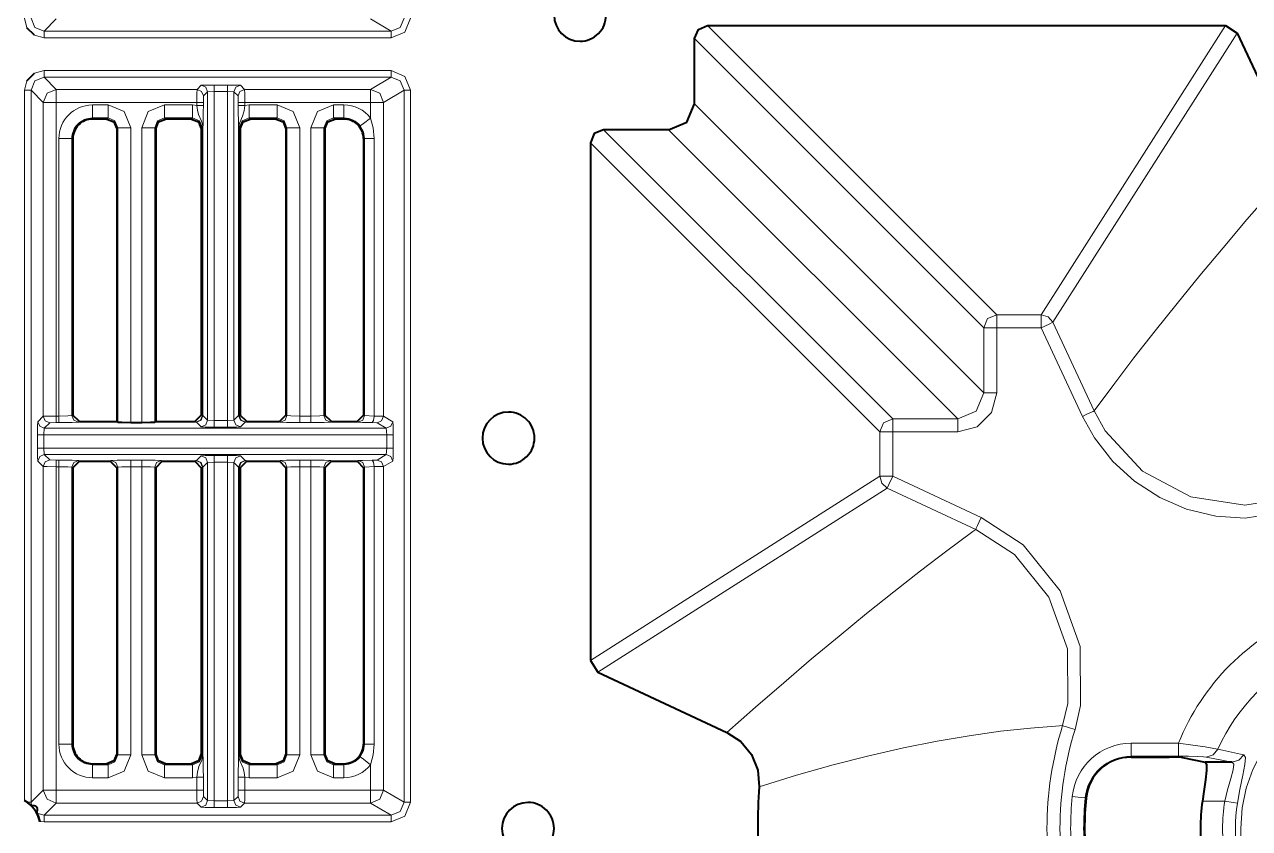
# Model space of a CAD drawing. Header units: millimetres. Extents: x 0 to 2941, y -405 to 1422.
# Drawn here: x 516.4 to 610.5, y 775.7 to 837.5 of the extents above; entities that cross this region are included whole.
import ezdxf

# ---------------------------------------------------------------- set-up
doc = ezdxf.new("R2010")
doc.units = ezdxf.units.MM
doc.layers.add('FINE', color=9, linetype='Continuous')
doc.layers.add('OUTLINE', color=7, linetype='Continuous')

msp = doc.modelspace()

# ---------------------------------------------------------------- linework, layer by layer
at = {"layer": 'FINE', "lineweight": 9}
for p, q in [((516.38, 837.953), (516.568, 837.226)), ((517.879, 836.954), (518.823, 837.897)), ((568.864, 837.391), (591.09, 815.165)), ((594.5, 815.165), (608.66, 837.391)), ((609.565, 836.815), (595.405, 814.589)), ((517.152, 836.642), (517.879, 836.454)), ((517.879, 836.454), (544.544, 836.454)), ((590.092, 814.167), (567.866, 836.393)), ((516.568, 833.155), (516.38, 832.428)), ((517.879, 833.927), (517.152, 833.739)), ((544.544, 833.927), (517.879, 833.927)), ((517.879, 833.427), (544.544, 833.427)), ((518.823, 832.484), (517.879, 833.427)), ((544.544, 833.427), (542.971, 832.484)), ((516.38, 832.428), (516.38, 777.848)), ((516.88, 832.428), (517.823, 831.484)), ((529.636, 832.484), (518.823, 832.484)), ((529.951, 832.799), (529.636, 832.484)), ((530.136, 831.984), (530.451, 832.299)), ((530.451, 832.299), (530.951, 832.325)), ((530.451, 807.058), (530.451, 832.299)), ((531.976, 832.824), (530.951, 832.824)), ((530.951, 832.325), (530.951, 807.032)), ((530.951, 832.325), (531.976, 832.325)), ((531.976, 807.032), (531.976, 832.325)), ((531.976, 832.325), (532.476, 832.299)), ((532.476, 832.299), (532.792, 831.984)), ((532.476, 832.299), (532.476, 807.058)), ((533.291, 832.484), (532.976, 832.799)), ((542.971, 832.484), (533.291, 832.484)), ((543.97, 831.484), (545.544, 832.428)), ((546.044, 777.702), (546.044, 832.428)), ((517.823, 831.484), (517.823, 807.373)), ((522.796, 831.288), (521.599, 831.288)), ((529.296, 831.288), (527.131, 831.288)), ((529.623, 831.258), (529.296, 831.288)), ((529.623, 831.484), (529.623, 831.258)), ((530.123, 831.484), (530.136, 831.984)), ((530.123, 831.258), (530.123, 831.484)), ((532.792, 831.984), (532.804, 831.484)), ((532.804, 831.484), (532.804, 831.258)), ((533.631, 831.288), (533.304, 831.258)), ((535.796, 831.288), (533.631, 831.288)), ((540.929, 831.288), (540.131, 831.288)), ((542.971, 831.484), (542.971, 830.286)), ((521.599, 830.29), (522.796, 830.29)), ((521.599, 830.208), (521.599, 830.29)), ((522.796, 830.29), (522.715, 830.208)), ((527.213, 830.208), (527.131, 830.29)), ((533.713, 830.208), (533.631, 830.29)), ((533.631, 830.29), (535.796, 830.29)), ((535.796, 830.29), (535.715, 830.208)), ((523.464, 829.459), (523.545, 829.541)), ((523.545, 829.541), (523.545, 806.924)), ((524.543, 806.899), (524.543, 829.541)), ((525.384, 829.541), (525.384, 806.899)), ((526.382, 806.924), (526.382, 829.541)), ((526.382, 829.541), (526.464, 829.459)), ((529.964, 829.459), (530.045, 829.541)), ((530.045, 829.541), (530.045, 807.423)), ((530.077, 829.541), (530.077, 807.415)), ((530.094, 807.415), (530.094, 829.541)), ((532.833, 829.541), (532.833, 807.415)), ((532.85, 807.415), (532.85, 829.541)), ((532.882, 829.541), (532.964, 829.459)), ((532.882, 807.423), (532.882, 829.541)), ((536.464, 829.459), (536.545, 829.541)), ((536.545, 829.541), (536.545, 807.423)), ((537.544, 807.386), (537.544, 829.541)), ((538.384, 829.541), (538.384, 807.386)), ((539.382, 829.541), (539.464, 829.459)), ((539.382, 807.423), (539.382, 829.541)), ((583.09, 807.165), (560.864, 829.391)), ((565.869, 829.391), (588.095, 807.165)), ((519.019, 828.708), (519.019, 807.386)), ((520.017, 828.708), (520.099, 828.708)), ((520.017, 807.423), (520.017, 828.708)), ((542.429, 828.708), (542.515, 828.708)), ((543.242, 807.385), (543.242, 828.708)), ((591.09, 815.165), (594.5, 815.165)), ((597.673, 807.363), (594.5, 814.167)), ((517.903, 806.453), (518.323, 806.873)), ((518.323, 806.873), (518.823, 806.886)), ((519.019, 807.386), (518.823, 807.386)), ((518.823, 806.886), (519.019, 806.886)), ((520.099, 807.464), (520.017, 807.423)), ((520.517, 806.923), (520.599, 806.964)), ((530.045, 807.423), (529.964, 807.464)), ((530.077, 807.415), (530.045, 807.423)), ((530.451, 807.058), (530.094, 807.415)), ((530.951, 807.032), (530.451, 807.058)), ((531.976, 807.032), (530.951, 807.032)), ((532.476, 807.058), (531.976, 807.032)), ((532.833, 807.415), (532.476, 807.058)), ((532.882, 807.423), (532.85, 807.415)), ((532.964, 807.464), (532.882, 807.423)), ((533.382, 806.923), (533.464, 806.964)), ((535.964, 806.964), (536.046, 806.923)), ((536.545, 807.423), (536.464, 807.464)), ((538.384, 807.386), (537.544, 807.386)), ((539.464, 807.464), (539.382, 807.423)), ((539.882, 806.923), (539.963, 806.964)), ((541.929, 806.964), (542.015, 806.921)), ((543.242, 807.385), (542.515, 807.421)), ((543.97, 807.373), (543.242, 807.385)), ((517.378, 805.953), (517.378, 804.927)), ((517.878, 805.953), (517.903, 806.453)), ((544.213, 805.953), (517.878, 805.953)), ((517.878, 804.927), (517.878, 805.953)), ((517.903, 806.453), (544.171, 806.453)), ((530.951, 806.533), (531.976, 806.533)), ((544.171, 806.453), (544.213, 805.953)), ((544.213, 805.953), (544.213, 804.927)), ((544.713, 804.927), (544.713, 805.953)), ((582.092, 802.757), (582.092, 806.167)), ((517.878, 804.927), (544.213, 804.927)), ((517.903, 804.428), (517.878, 804.927)), ((544.213, 804.927), (544.171, 804.428)), ((517.403, 803.928), (517.823, 803.508)), ((544.171, 804.428), (517.903, 804.428)), ((518.323, 804.008), (517.903, 804.428)), ((518.823, 803.995), (518.323, 804.008)), ((519.019, 803.995), (518.823, 803.995)), ((520.599, 803.917), (520.517, 803.958)), ((523.046, 803.958), (522.964, 803.917)), ((529.546, 803.958), (529.464, 803.917)), ((529.594, 803.966), (529.546, 803.958)), ((529.951, 804.323), (529.594, 803.966)), ((531.976, 804.348), (530.951, 804.348)), ((533.333, 803.966), (532.976, 804.323)), ((533.382, 803.958), (533.333, 803.966)), ((533.464, 803.917), (533.382, 803.958)), ((536.046, 803.958), (535.964, 803.917)), ((538.384, 803.995), (537.544, 803.995)), ((539.963, 803.917), (539.882, 803.958)), ((542.015, 803.96), (541.929, 803.917)), ((543.47, 804.007), (543.106, 803.996)), ((544.171, 804.428), (543.47, 804.007)), ((543.97, 803.508), (544.67, 803.928)), ((519.019, 803.495), (519.019, 782.172)), ((520.017, 782.172), (520.017, 803.458)), ((520.017, 803.458), (520.099, 803.417)), ((523.464, 803.417), (523.545, 803.458)), ((524.543, 781.34), (524.543, 803.495)), ((524.543, 803.495), (525.384, 803.495)), ((525.384, 803.495), (525.384, 781.34)), ((526.382, 781.34), (526.382, 803.458)), ((526.382, 803.458), (526.464, 803.417)), ((530.045, 803.458), (530.077, 803.466)), ((530.094, 803.466), (530.451, 803.823)), ((530.094, 781.34), (530.094, 803.466)), ((530.451, 803.823), (530.951, 803.849)), ((530.451, 777.831), (530.451, 803.823)), ((530.951, 803.849), (530.951, 777.806)), ((530.951, 803.849), (531.976, 803.849)), ((531.976, 777.806), (531.976, 803.849)), ((531.976, 803.849), (532.476, 803.823)), ((532.476, 803.823), (532.476, 777.831)), ((532.476, 803.823), (532.833, 803.466)), ((532.833, 803.466), (532.833, 781.34)), ((532.85, 781.34), (532.85, 803.466)), ((532.85, 803.466), (532.882, 803.458)), ((532.882, 781.34), (532.882, 803.458)), ((532.882, 803.458), (532.964, 803.417)), ((536.464, 803.417), (536.545, 803.458)), ((536.545, 803.458), (536.545, 781.34)), ((537.544, 781.34), (537.544, 803.495)), ((537.544, 803.495), (538.384, 803.495)), ((538.384, 803.495), (538.384, 781.34)), ((539.382, 781.34), (539.382, 803.458)), ((539.382, 803.458), (539.464, 803.417)), ((542.429, 803.417), (542.515, 803.46)), ((542.515, 803.46), (543.242, 803.496)), ((542.515, 803.46), (542.515, 782.172)), ((543.242, 803.496), (543.97, 803.508)), ((543.242, 782.172), (543.242, 803.496)), ((543.97, 778.647), (543.97, 803.508)), ((582.092, 802.757), (559.866, 788.597)), ((583.09, 802.757), (589.894, 799.584)), ((560.442, 787.692), (582.668, 801.852)), ((589.472, 798.679), (582.668, 801.852)), ((589.257, 798.521), (589.472, 798.679)), ((596.147, 783.594), (595.898, 783.579)), ((601.416, 782.241), (605.061, 782.241)), ((520.099, 782.172), (520.017, 782.172)), ((526.464, 781.421), (526.382, 781.34)), ((530.045, 781.34), (529.964, 781.421)), ((532.964, 781.421), (532.882, 781.34)), ((536.545, 781.34), (536.464, 781.421)), ((539.464, 781.421), (539.382, 781.34)), ((542.515, 782.172), (542.429, 782.172)), ((521.599, 780.591), (521.599, 780.672)), ((522.796, 780.591), (521.599, 780.591)), ((522.715, 780.672), (522.796, 780.591)), ((533.631, 780.591), (533.713, 780.672)), ((535.796, 780.591), (533.631, 780.591)), ((535.715, 780.672), (535.796, 780.591)), ((540.131, 780.591), (540.213, 780.672)), ((605.061, 781.242), (601.416, 781.242)), ((601.416, 781.171), (601.416, 781.242)), ((609.181, 780.791), (607.175, 781.184)), ((521.599, 779.592), (522.796, 779.592)), ((527.131, 779.592), (529.296, 779.592)), ((529.296, 779.592), (529.623, 779.623)), ((529.623, 779.623), (529.623, 778.647)), ((530.123, 778.647), (530.123, 779.623)), ((532.804, 779.623), (532.804, 778.647)), ((533.304, 778.647), (533.304, 779.623)), ((533.304, 779.623), (533.631, 779.592)), ((533.631, 779.592), (535.796, 779.592)), ((540.131, 779.592), (540.929, 779.592)), ((529.623, 778.647), (518.823, 778.647)), ((530.136, 778.147), (530.123, 778.647)), ((532.804, 778.647), (532.792, 778.147)), ((516.913, 777.448), (516.88, 777.703)), ((517.879, 776.703), (518.823, 777.647)), ((518.823, 777.647), (529.636, 777.647)), ((529.636, 777.647), (529.951, 777.332)), ((530.451, 777.831), (530.136, 778.147)), ((530.951, 777.806), (530.451, 777.831)), ((531.976, 777.806), (530.951, 777.806)), ((532.476, 777.831), (531.976, 777.806)), ((532.792, 778.147), (532.476, 777.831)), ((542.971, 777.647), (544.544, 776.703)), ((597.882, 778.041), (597.952, 778.034)), ((606.891, 777.793), (608.61, 777.793)), ((517.879, 776.703), (517.34, 776.861)), ((544.544, 776.703), (517.879, 776.703)), ((530.951, 777.306), (531.976, 777.306)), ((517.556, 776.239), (517.879, 776.203)), ((517.879, 776.203), (544.544, 776.203))]:
    msp.add_line(p, q, dxfattribs=at)
for points in [[(517.879, 836.954), (517.172, 837.246), (516.88, 837.953)], [(542.971, 837.897), (544.544, 836.954), (517.879, 836.954)], [(545.544, 837.952), (545.252, 837.246), (544.544, 836.954)], [(544.544, 836.454), (545.605, 836.892), (546.044, 837.952)], [(517.879, 836.954), (517.879, 836.802), (517.879, 836.454)], [(544.544, 836.454), (544.544, 836.802), (544.544, 836.954)], [(516.88, 832.428), (517.172, 833.135), (517.879, 833.427)], [(517.879, 833.927), (517.879, 833.578), (517.879, 833.427)], [(544.544, 833.927), (544.544, 833.578), (544.544, 833.427)], [(546.044, 832.428), (545.605, 833.488), (544.544, 833.927)], [(544.544, 833.427), (545.252, 833.135), (545.544, 832.428)], [(516.88, 832.428), (516.729, 832.428), (516.38, 832.428)], [(517.823, 778.647), (516.88, 777.703), (516.88, 832.428)], [(518.823, 832.484), (518.116, 832.191), (517.823, 831.484)], [(518.823, 832.484), (518.823, 832.182), (518.823, 831.484)], [(529.636, 832.484), (529.627, 832.182), (529.623, 831.484)], [(529.636, 832.484), (529.989, 832.337), (530.136, 831.984)], [(530.951, 832.824), (530.253, 832.817), (529.951, 832.799)], [(529.951, 832.799), (530.304, 832.653), (530.451, 832.299)], [(530.951, 832.824), (530.951, 832.674), (530.951, 832.325)], [(531.976, 832.824), (531.976, 832.674), (531.976, 832.325)], [(532.976, 832.799), (532.674, 832.817), (531.976, 832.824)], [(532.976, 832.799), (532.623, 832.653), (532.476, 832.299)], [(533.291, 832.484), (532.938, 832.337), (532.792, 831.984)], [(533.304, 831.484), (533.3, 832.182), (533.291, 832.484)], [(542.971, 832.484), (542.971, 832.182), (542.971, 831.484), (543.662, 831.484), (543.97, 831.484)], [(543.97, 831.484), (543.677, 832.19), (542.971, 832.484)], [(545.544, 832.428), (545.544, 777.702), (543.97, 778.647)], [(546.044, 832.428), (545.698, 832.428), (545.544, 832.428)], [(517.823, 831.484), (518.125, 831.484), (518.823, 831.484)], [(518.823, 807.386), (518.823, 831.484), (529.623, 831.484)], [(521.599, 830.29), (521.599, 830.6), (521.599, 831.288)], [(522.796, 830.29), (522.796, 830.6), (522.796, 831.288)], [(524.543, 829.541), (524.032, 830.777), (522.796, 831.288)], [(527.131, 831.288), (525.895, 830.777), (525.384, 829.541)], [(527.131, 830.29), (527.131, 830.6), (527.131, 831.288)], [(529.296, 830.29), (529.296, 830.6), (529.296, 831.288)], [(529.623, 831.484), (529.972, 831.484), (530.123, 831.484)], [(529.623, 831.258), (529.972, 831.258), (530.123, 831.258)], [(529.623, 831.258), (529.666, 830.894), (529.744, 830.551), (529.969, 830.033), (530.02, 829.896), (530.049, 829.789), (530.072, 829.644), (530.077, 829.573), (530.077, 829.541)], [(530.094, 829.541), (530.094, 829.553), (530.094, 829.581), (530.095, 829.64), (530.097, 829.689), (530.099, 829.763), (530.114, 830.257), (530.12, 830.728), (530.123, 831.258)], [(533.304, 831.484), (532.955, 831.484), (532.804, 831.484)], [(533.304, 831.258), (532.955, 831.258), (532.804, 831.258)], [(532.804, 831.258), (532.807, 830.666), (532.817, 830.118), (532.83, 829.71), (532.833, 829.602), (532.833, 829.568), (532.833, 829.541)], [(532.85, 829.541), (532.852, 829.611), (532.861, 829.698), (532.921, 829.937), (533.143, 830.438), (533.254, 830.851), (533.304, 831.258)], [(533.304, 831.258), (533.304, 831.484), (542.971, 831.484)], [(533.631, 831.288), (533.631, 830.6), (533.631, 830.29)], [(535.796, 831.288), (535.796, 830.6), (535.796, 830.29)], [(537.544, 829.541), (537.032, 830.777), (535.796, 831.288)], [(540.131, 831.288), (538.895, 830.777), (538.384, 829.541)], [(540.131, 831.288), (540.131, 830.6), (540.131, 830.29)], [(540.929, 831.288), (540.929, 830.6), (540.929, 830.29)], [(544.67, 806.953), (543.97, 807.373), (543.97, 831.484)], [(567.866, 831.388), (590.092, 809.162), (590.092, 814.167), (590.385, 814.872), (591.09, 815.165)], [(522.796, 830.29), (523.327, 830.072), (523.545, 829.541)], [(526.382, 829.541), (526.6, 830.072), (527.131, 830.29)], [(527.131, 830.29), (529.296, 830.29), (529.215, 830.208)], [(529.296, 830.29), (529.827, 830.072), (530.045, 829.541)], [(532.882, 829.541), (533.1, 830.072), (533.631, 830.29)], [(535.796, 830.29), (536.327, 830.072), (536.545, 829.541)], [(539.382, 829.541), (539.6, 830.072), (540.131, 830.29)], [(540.213, 830.208), (540.131, 830.29), (540.929, 830.29), (540.929, 830.208)], [(542.971, 830.286), (542.426, 829.865), (542.181, 829.675)], [(543.242, 828.708), (543.171, 829.545), (542.971, 830.286)], [(523.545, 829.541), (523.855, 829.541), (524.543, 829.541)], [(526.382, 829.541), (526.072, 829.541), (525.384, 829.541)], [(530.077, 829.541), (530.056, 829.541), (530.045, 829.541)], [(530.077, 829.541), (530.089, 829.541), (530.094, 829.541)], [(532.85, 829.541), (532.839, 829.541), (532.833, 829.541)], [(532.882, 829.541), (532.871, 829.541), (532.85, 829.541)], [(537.544, 829.541), (536.855, 829.541), (536.545, 829.541)], [(538.384, 829.541), (539.072, 829.541), (539.382, 829.541)], [(542.181, 829.675), (542.427, 829.221), (542.515, 828.708)], [(520.017, 828.708), (519.707, 828.708), (519.019, 828.708)], [(542.515, 828.708), (542.515, 807.421), (542.429, 807.464)], [(542.515, 828.708), (542.732, 828.708), (543.242, 828.708)], [(559.866, 828.393), (582.092, 806.167), (582.385, 806.872), (583.09, 807.165), (588.095, 807.165)], [(598.578, 807.785), (600.073, 809.802), (601.632, 811.85), (603.255, 813.93), (604.941, 816.041), (606.692, 818.183), (608.473, 820.317), (610.316, 822.482), (612.221, 824.676), (614.188, 826.901)], [(591.09, 814.167), (591.09, 814.853), (591.09, 815.165)], [(594.5, 814.167), (594.5, 814.853), (594.5, 815.165)], [(594.5, 815.165), (595.036, 815.008), (595.405, 814.589), (598.578, 807.785)], [(594.5, 814.167), (595.123, 814.457), (595.405, 814.589)], [(594.5, 814.167), (591.09, 814.167), (591.09, 809.162), (590.689, 807.663), (589.594, 806.567), (588.095, 806.167)], [(591.09, 814.167), (590.404, 814.167), (590.092, 814.167)], [(588.095, 807.165), (589.509, 807.748), (590.092, 809.162)], [(591.09, 809.162), (590.404, 809.162), (590.092, 809.162)], [(597.673, 807.363), (598.008, 807.519), (598.295, 807.653), (598.495, 807.746), (598.578, 807.785)], [(598.578, 807.785), (599.425, 806.256), (602.276, 803.16), (605.992, 801.182), (610.155, 800.546), (613.663, 801.11)], [(517.823, 807.373), (517.403, 806.953), (517.385, 806.651), (517.378, 805.953)], [(517.403, 806.953), (517.55, 806.6), (517.903, 806.453)], [(518.823, 807.386), (518.125, 807.382), (517.823, 807.373)], [(517.823, 807.373), (517.97, 807.02), (518.323, 806.873)], [(518.823, 807.386), (518.823, 807.037), (518.823, 806.886)], [(520.017, 807.423), (519.707, 807.397), (519.019, 807.386)], [(519.019, 807.386), (519.019, 807.037), (519.019, 806.886)], [(519.019, 806.886), (520.051, 806.897), (520.517, 806.923)], [(520.017, 807.423), (520.164, 807.07), (520.517, 806.923)], [(529.464, 806.964), (529.546, 806.923), (529.594, 806.915)], [(529.546, 806.923), (529.898, 807.07), (530.045, 807.423)], [(529.594, 806.915), (529.934, 807.063), (530.077, 807.415)], [(529.594, 806.915), (529.947, 807.062), (530.094, 807.415)], [(529.594, 806.915), (529.951, 806.558), (530.253, 806.54), (530.951, 806.533)], [(529.951, 806.558), (530.304, 806.704), (530.451, 807.058)], [(530.094, 807.415), (530.089, 807.415), (530.077, 807.415)], [(530.951, 806.533), (530.951, 806.683), (530.951, 807.032)], [(531.976, 806.533), (531.976, 806.683), (531.976, 807.032)], [(532.976, 806.558), (532.623, 806.704), (532.476, 807.058)], [(533.333, 806.915), (532.98, 807.062), (532.833, 807.415)], [(532.85, 807.415), (532.839, 807.415), (532.833, 807.415)], [(533.333, 806.915), (532.993, 807.063), (532.85, 807.415)], [(533.382, 806.923), (533.029, 807.07), (532.882, 807.423)], [(532.976, 806.558), (533.333, 806.915), (533.382, 806.923)], [(536.046, 806.923), (536.398, 807.07), (536.545, 807.423)], [(536.046, 806.923), (536.511, 806.897), (537.544, 806.886)], [(537.544, 807.386), (536.855, 807.397), (536.545, 807.423)], [(537.544, 806.886), (537.544, 807.037), (537.544, 807.386)], [(537.544, 806.886), (538.384, 806.886), (539.416, 806.897), (539.882, 806.923)], [(539.382, 807.423), (539.072, 807.397), (538.384, 807.386)], [(538.384, 806.886), (538.384, 807.037), (538.384, 807.386)], [(539.882, 806.923), (539.529, 807.07), (539.382, 807.423)], [(542.515, 807.421), (542.368, 807.068), (542.015, 806.921)], [(542.015, 806.921), (542.341, 806.899), (543.106, 806.885)], [(543.242, 807.385), (543.201, 807.036), (543.106, 806.885)], [(543.106, 806.885), (543.47, 806.873), (544.171, 806.453)], [(543.97, 807.373), (543.823, 807.02), (543.47, 806.873)], [(544.67, 806.953), (544.524, 806.6), (544.171, 806.453)], [(544.713, 805.953), (544.7, 806.651), (544.67, 806.953)], [(583.09, 806.167), (583.09, 806.853), (583.09, 807.165)], [(588.095, 806.167), (588.095, 806.853), (588.095, 807.165)], [(613.959, 800.157), (610.172, 799.549), (607.928, 799.697), (605.677, 800.235), (603.61, 801.118), (601.666, 802.371), (600.008, 803.888), (598.588, 805.713), (597.673, 807.363)], [(517.378, 805.953), (517.529, 805.953), (517.878, 805.953)], [(531.976, 806.533), (532.674, 806.54), (532.976, 806.558)], [(544.713, 805.953), (544.559, 805.953), (544.213, 805.953)], [(583.09, 806.167), (582.404, 806.167), (582.092, 806.167)], [(588.095, 806.167), (583.09, 806.167), (583.09, 802.757)], [(517.378, 804.927), (517.529, 804.927), (517.878, 804.927)], [(517.378, 804.927), (517.385, 804.23), (517.403, 803.928)], [(544.713, 804.927), (544.559, 804.927), (544.213, 804.927)], [(544.67, 803.928), (544.7, 804.23), (544.713, 804.927)], [(517.403, 803.928), (517.55, 804.281), (517.903, 804.428)], [(517.823, 803.508), (517.97, 803.861), (518.323, 804.008)], [(518.823, 803.495), (518.823, 803.844), (518.823, 803.995)], [(519.019, 803.995), (519.019, 803.844), (519.019, 803.495)], [(520.517, 803.958), (520.051, 803.984), (519.019, 803.995)], [(520.517, 803.958), (520.164, 803.811), (520.017, 803.458)], [(525.384, 803.995), (524.543, 803.995), (523.511, 803.984), (523.046, 803.958)], [(523.046, 803.958), (523.398, 803.811), (523.545, 803.458)], [(524.543, 803.995), (524.543, 803.844), (524.543, 803.495)], [(525.384, 803.995), (525.384, 803.844), (525.384, 803.495)], [(526.964, 803.917), (526.882, 803.958), (526.416, 803.984), (525.384, 803.995)], [(526.882, 803.958), (526.529, 803.811), (526.382, 803.458)], [(530.045, 803.458), (529.898, 803.811), (529.546, 803.958)], [(530.077, 803.466), (529.934, 803.818), (529.594, 803.966)], [(530.094, 803.466), (529.947, 803.819), (529.594, 803.966)], [(530.951, 804.348), (530.253, 804.341), (529.951, 804.323)], [(530.451, 803.823), (530.304, 804.176), (529.951, 804.323)], [(530.951, 803.849), (530.951, 804.198), (530.951, 804.348)], [(531.976, 803.849), (531.976, 804.198), (531.976, 804.348)], [(532.976, 804.323), (532.674, 804.341), (531.976, 804.348)], [(532.476, 803.823), (532.623, 804.176), (532.976, 804.323)], [(532.833, 803.466), (532.98, 803.819), (533.333, 803.966)], [(532.85, 803.466), (532.993, 803.818), (533.333, 803.966)], [(532.882, 803.458), (533.029, 803.811), (533.382, 803.958)], [(537.544, 803.995), (536.511, 803.984), (536.046, 803.958)], [(536.545, 803.458), (536.398, 803.811), (536.046, 803.958)], [(537.544, 803.995), (537.544, 803.844), (537.544, 803.495)], [(538.384, 803.995), (538.384, 803.844), (538.384, 803.495)], [(539.882, 803.958), (539.416, 803.984), (538.384, 803.995)], [(539.882, 803.958), (539.529, 803.811), (539.382, 803.458)], [(543.106, 803.996), (542.341, 803.982), (542.015, 803.96)], [(542.515, 803.46), (542.368, 803.813), (542.015, 803.96)], [(543.242, 803.496), (543.201, 803.845), (543.106, 803.996)], [(543.97, 803.508), (543.823, 803.861), (543.47, 804.007)], [(544.67, 803.928), (544.524, 804.281), (544.171, 804.428)], [(517.823, 803.508), (517.823, 778.647), (518.125, 778.647), (518.823, 778.647)], [(517.823, 803.508), (518.125, 803.499), (518.823, 803.495)], [(518.823, 778.647), (518.823, 803.495), (519.019, 803.495)], [(519.019, 803.495), (519.707, 803.484), (520.017, 803.458)], [(523.545, 803.458), (523.545, 781.34), (523.464, 781.421)], [(523.545, 803.458), (523.855, 803.484), (524.543, 803.495)], [(525.384, 803.495), (526.072, 803.484), (526.382, 803.458)], [(529.964, 803.417), (530.045, 803.458), (530.045, 781.34)], [(530.077, 803.466), (530.077, 781.34), (530.056, 781.34), (530.045, 781.34)], [(530.077, 803.466), (530.089, 803.466), (530.094, 803.466)], [(532.833, 803.466), (532.839, 803.466), (532.85, 803.466)], [(536.545, 803.458), (536.855, 803.484), (537.544, 803.495)], [(538.384, 803.495), (539.072, 803.484), (539.382, 803.458)], [(583.09, 802.757), (582.404, 802.757), (582.092, 802.757)], [(582.668, 801.852), (582.249, 802.221), (582.092, 802.757)], [(583.09, 802.757), (582.8, 802.134), (582.668, 801.852)], [(589.894, 799.584), (589.738, 799.249), (589.604, 798.962), (589.511, 798.762), (589.472, 798.679)], [(589.257, 798.521), (587.261, 797.038), (585.235, 795.493), (583.178, 793.884), (581.09, 792.214), (578.972, 790.481), (576.862, 788.718), (574.723, 786.895), (572.554, 785.013), (570.356, 783.069)], [(596.147, 783.594), (596.548, 785.295), (596.52, 789.503), (595.101, 793.466), (592.448, 796.737), (589.472, 798.679)], [(572.825, 778.897), (575.701, 779.785), (578.51, 780.58), (581.248, 781.281), (583.914, 781.889), (586.505, 782.405), (588.973, 782.824), (591.363, 783.158), (593.672, 783.409), (595.898, 783.579)], [(597.1, 783.297), (596.747, 783.407), (596.444, 783.501), (596.234, 783.567), (596.147, 783.594)], [(601.416, 781.242), (601.416, 781.546), (601.416, 782.241)], [(605.061, 782.241), (605.061, 781.546), (605.061, 781.242)], [(605.061, 782.241), (606.142, 782.102), (607.096, 781.96), (607.771, 781.844), (608.073, 781.778)], [(519.019, 782.172), (519.707, 782.172), (520.017, 782.172)], [(523.545, 781.34), (523.327, 780.809), (522.796, 780.591)], [(522.796, 779.592), (524.032, 780.104), (524.543, 781.34)], [(524.543, 781.34), (523.855, 781.34), (523.545, 781.34)], [(526.382, 781.34), (526.072, 781.34), (525.384, 781.34)], [(525.384, 781.34), (525.895, 780.104), (527.131, 779.592)], [(527.131, 780.591), (526.6, 780.809), (526.382, 781.34)], [(530.045, 781.34), (529.827, 780.809), (529.296, 780.591)], [(530.077, 781.34), (530.075, 781.269), (530.066, 781.183), (530.006, 780.943), (529.784, 780.444), (529.673, 780.03), (529.623, 779.623)], [(530.077, 781.34), (530.089, 781.34), (530.094, 781.34)], [(530.123, 779.623), (530.12, 780.215), (530.11, 780.763), (530.097, 781.171), (530.094, 781.279), (530.094, 781.313), (530.094, 781.34)], [(532.833, 781.34), (532.833, 781.327), (532.833, 781.3), (532.832, 781.241), (532.83, 781.192), (532.828, 781.118), (532.814, 780.624), (532.807, 780.153), (532.804, 779.623)], [(532.85, 781.34), (532.839, 781.34), (532.833, 781.34)], [(533.304, 779.623), (533.261, 779.987), (533.183, 780.33), (532.958, 780.848), (532.907, 780.985), (532.878, 781.092), (532.855, 781.237), (532.85, 781.307), (532.85, 781.34)], [(532.882, 781.34), (532.871, 781.34), (532.85, 781.34)], [(533.631, 780.591), (533.1, 780.809), (532.882, 781.34)], [(536.545, 781.34), (536.327, 780.809), (535.796, 780.591)], [(535.796, 779.592), (537.032, 780.104), (537.544, 781.34)], [(537.544, 781.34), (536.855, 781.34), (536.545, 781.34)], [(538.384, 781.34), (539.072, 781.34), (539.382, 781.34)], [(538.384, 781.34), (538.895, 780.104), (540.131, 779.592)], [(540.131, 780.591), (539.6, 780.809), (539.382, 781.34)], [(542.515, 782.172), (542.431, 781.669), (542.181, 781.205)], [(542.515, 782.172), (542.732, 782.172), (543.242, 782.172)], [(542.971, 780.595), (543.174, 781.352), (543.242, 782.172)], [(608.073, 781.778), (607.71, 781.347), (607.175, 781.184)], [(608.073, 781.778), (608.421, 781.705), (609.816, 781.409), (610.064, 781.356)], [(610.064, 781.356), (609.701, 780.946), (609.181, 780.791)], [(521.599, 779.592), (521.599, 780.281), (521.599, 780.591)], [(522.796, 779.592), (522.796, 780.281), (522.796, 780.591)], [(529.215, 780.672), (529.296, 780.591), (527.131, 780.591), (527.213, 780.672)], [(527.131, 779.592), (527.131, 780.281), (527.131, 780.591)], [(529.296, 779.592), (529.296, 780.281), (529.296, 780.591)], [(542.971, 780.595), (542.971, 778.647), (533.304, 778.647)], [(533.631, 780.591), (533.631, 780.281), (533.631, 779.592)], [(535.796, 780.591), (535.796, 780.281), (535.796, 779.592)], [(540.929, 780.672), (540.929, 780.591), (540.131, 780.591)], [(540.131, 780.591), (540.131, 780.281), (540.131, 779.592)], [(540.929, 780.591), (540.929, 780.281), (540.929, 779.592)], [(542.181, 781.205), (542.426, 781.016), (542.971, 780.595)], [(607.175, 781.184), (606.963, 781.204), (606.488, 781.224), (605.818, 781.237), (605.061, 781.242)], [(608.61, 777.793), (608.818, 778.651), (609.069, 779.532), (609.251, 780.19), (609.305, 780.622), (609.181, 780.791)], [(529.623, 779.623), (529.972, 779.623), (530.123, 779.623)], [(533.304, 779.623), (532.955, 779.623), (532.804, 779.623)], [(517.823, 778.647), (518.116, 777.94), (518.823, 777.647)], [(518.823, 778.647), (518.823, 777.949), (518.823, 777.647)], [(529.623, 778.647), (529.972, 778.647), (530.123, 778.647)], [(529.623, 778.647), (529.627, 777.949), (529.636, 777.647)], [(533.304, 778.647), (532.955, 778.647), (532.804, 778.647)], [(533.291, 777.647), (533.3, 777.949), (533.304, 778.647)], [(542.971, 778.647), (542.971, 777.949), (542.971, 777.647)], [(542.971, 777.647), (543.677, 777.94), (543.97, 778.647)], [(542.971, 778.647), (543.662, 778.647), (543.97, 778.647)], [(516.88, 777.703), (516.801, 777.703), (516.602, 777.703)], [(529.636, 777.647), (529.989, 777.793), (530.136, 778.147)], [(529.951, 777.332), (530.304, 777.478), (530.451, 777.831)], [(530.951, 777.306), (530.951, 777.457), (530.951, 777.806)], [(531.976, 777.306), (531.976, 777.457), (531.976, 777.806)], [(532.976, 777.332), (532.623, 777.478), (532.476, 777.831)], [(533.291, 777.647), (532.938, 777.793), (532.792, 778.147)], [(532.976, 777.332), (533.291, 777.647), (542.971, 777.647)], [(545.544, 777.702), (545.252, 776.996), (544.544, 776.703)], [(544.544, 776.203), (545.605, 776.642), (546.044, 777.702)], [(546.044, 777.702), (545.698, 777.702), (545.544, 777.702)], [(597.882, 778.041), (597.578, 778.071), (596.887, 778.14)], [(609.582, 777.636), (609.244, 777.69), (608.61, 777.793)], [(517.879, 776.703), (517.879, 776.552), (517.879, 776.203)], [(529.951, 777.332), (530.253, 777.313), (530.951, 777.306)], [(531.976, 777.306), (532.674, 777.313), (532.976, 777.332)], [(544.544, 776.703), (544.544, 776.552), (544.544, 776.203)]]:
    msp.add_lwpolyline(points, dxfattribs=at)
for points in [[(521.599, 831.288, 0.414209), (519.019, 828.708)], [(542.971, 830.286, 0.232235), (540.929, 831.288)], [(521.599, 830.29, 0.414222), (520.017, 828.708)], [(542.181, 829.676, 0.232154), (540.929, 830.29)], [(589.894, 799.584), (593.106, 797.487), (595.97, 793.955), (597.503, 789.677), (597.533, 785.134), (597.1, 783.297, 0.151883), (597.1, 768.083)], [(615.016, 792.196, 0.206668), (605.061, 782.241)], [(615.479, 789.184, 0.182774), (608.073, 781.778)], [(596.147, 783.594, 0.151875), (596.147, 767.787)], [(601.416, 782.241, 0.385532), (596.887, 778.14)], [(519.019, 782.172, 0.414218), (521.599, 779.592)], [(520.017, 782.172, 0.414237), (521.599, 780.591)], [(610.064, 781.356), (610.193, 781.139), (610.156, 780.6), (609.998, 779.783), (609.772, 778.694), (609.582, 777.636, 0.080622), (609.582, 773.745)], [(540.929, 780.591, 0.23222), (542.181, 781.205)], [(540.929, 779.592, 0.232231), (542.971, 780.595)], [(601.416, 781.242, 0.385532), (597.882, 778.041)], [(596.887, 778.14, 0.049477), (596.887, 773.241)], [(597.882, 778.041, 0.049515), (597.882, 773.34)], [(608.61, 777.793, 0.080611), (608.61, 773.587)]]:
    msp.add_lwpolyline(points, format="xyb", dxfattribs=at)
msp.add_lwpolyline([(609.839, 775.69, 0.414209), (621.566, 763.963, 0.414214), (633.294, 775.69, 0.414218), (621.566, 787.418), (619.984, 787.31), (618.464, 786.996), (617.02, 786.49), (615.667, 785.807), (614.419, 784.961), (613.29, 783.967), (612.296, 782.838), (611.45, 781.59), (610.767, 780.237), (610.261, 778.793), (609.947, 777.273)], format="xyb", close=True, dxfattribs=at)
at = {"layer": 'OUTLINE', "lineweight": 40}
for p, q in [((517.152, 836.642), (516.568, 837.226)), ((568.864, 837.391), (608.66, 837.391)), ((608.66, 837.391), (609.565, 836.815)), ((609.565, 836.815), (614.188, 826.901)), ((567.866, 831.388), (567.866, 836.393)), ((516.568, 833.155), (517.152, 833.739)), ((523.464, 829.459), (523.464, 806.964)), ((529.215, 830.208), (527.213, 830.208)), ((529.964, 829.459), (529.964, 807.464)), ((532.964, 829.459), (532.964, 807.464)), ((535.715, 830.208), (533.713, 830.208)), ((539.464, 829.459), (539.464, 807.464)), ((540.929, 830.208), (540.213, 830.208)), ((565.869, 829.391), (560.864, 829.391)), ((520.099, 828.708), (520.099, 807.464)), ((542.429, 828.708), (542.429, 807.464)), ((559.866, 828.393), (559.866, 788.597)), ((520.599, 806.964), (520.099, 807.464)), ((520.599, 806.964), (523.464, 806.964)), ((523.545, 806.924), (523.464, 806.964)), ((524.543, 806.899), (525.384, 806.899)), ((526.382, 806.924), (526.464, 806.964)), ((529.964, 807.464), (529.464, 806.964)), ((533.464, 806.964), (532.964, 807.464)), ((533.464, 806.964), (535.964, 806.964)), ((539.963, 806.964), (539.464, 807.464)), ((539.963, 806.964), (541.929, 806.964)), ((542.429, 807.464), (541.929, 806.964)), ((520.099, 803.417), (520.599, 803.917)), ((526.464, 803.417), (526.964, 803.917)), ((526.964, 803.917), (529.464, 803.917)), ((529.464, 803.917), (529.964, 803.417)), ((532.964, 803.417), (533.464, 803.917)), ((533.464, 803.917), (535.964, 803.917)), ((535.964, 803.917), (536.464, 803.417)), ((539.464, 803.417), (539.963, 803.917)), ((539.963, 803.917), (541.929, 803.917)), ((541.929, 803.917), (542.429, 803.417)), ((520.099, 803.417), (520.099, 782.172)), ((523.464, 803.417), (523.464, 781.421)), ((526.464, 803.417), (526.464, 781.421)), ((532.964, 803.417), (532.964, 781.421)), ((536.464, 803.417), (536.464, 781.421)), ((539.464, 803.417), (539.464, 781.421)), ((542.429, 803.417), (542.429, 782.172)), ((559.866, 788.597), (560.442, 787.692)), ((560.442, 787.692), (570.356, 783.069)), ((521.599, 780.672), (522.715, 780.672)), ((527.213, 780.672), (529.215, 780.672)), ((533.713, 780.672), (535.715, 780.672)), ((540.213, 780.672), (540.929, 780.672)), ((601.416, 781.171), (604.327, 781.171)), ((609.181, 780.791), (607.104, 780.791)), ((516.38, 777.848), (516.602, 777.703))]:
    msp.add_line(p, q, dxfattribs=at)
for points in [[(561.067, 838.191, 0.414226), (559.067, 840.19, 0.414201), (557.067, 838.191, 0.414201), (559.067, 836.19, 0.414226)], [(551.567, 805.691, 0.414201), (553.567, 803.69, 0.414226), (555.567, 805.691, 0.414226), (553.567, 807.69, 0.414201)], [(553.067, 775.69, 0.414201), (555.067, 773.69, 0.414214), (557.067, 775.69, 0.414239), (555.067, 777.69, 0.414201)]]:
    msp.add_lwpolyline(points, format="xyb", close=True, dxfattribs=at)
for points in [[(567.866, 836.393), (568.158, 837.099), (568.864, 837.391)], [(565.869, 829.391), (567.281, 829.976), (567.866, 831.388)], [(522.715, 830.208), (523.244, 829.989), (523.464, 829.459)], [(526.464, 829.459), (526.683, 829.989), (527.213, 830.208)], [(526.464, 829.459), (526.464, 806.964), (529.464, 806.964)], [(529.215, 830.208), (529.744, 829.989), (529.964, 829.459)], [(532.964, 829.459), (533.183, 829.989), (533.713, 830.208)], [(535.715, 830.208), (536.244, 829.989), (536.464, 829.459)], [(536.464, 829.459), (536.464, 807.464), (535.964, 806.964)], [(539.464, 829.459), (539.683, 829.989), (540.213, 830.208)], [(560.864, 829.391), (560.158, 829.099), (559.866, 828.393)], [(523.545, 806.924), (523.855, 806.906), (524.543, 806.899)], [(525.384, 806.899), (526.072, 806.906), (526.382, 806.924)], [(520.599, 803.917), (522.964, 803.917), (523.464, 803.417)], [(529.964, 803.417), (529.964, 781.421), (529.744, 780.892), (529.215, 780.672)], [(570.356, 783.069), (571.426, 782.364), (572.234, 781.369), (572.721, 780.179), (572.825, 778.897)], [(523.464, 781.421), (523.244, 780.892), (522.715, 780.672)], [(527.213, 780.672), (526.683, 780.892), (526.464, 781.421)], [(533.713, 780.672), (533.183, 780.892), (532.964, 781.421)], [(536.464, 781.421), (536.244, 780.892), (535.715, 780.672)], [(540.213, 780.672), (539.683, 780.892), (539.464, 781.421)], [(605.354, 781.142), (605.245, 781.152), (605.041, 781.161), (604.76, 781.167), (604.421, 781.17), (604.327, 781.171)], [(605.354, 781.142), (607.104, 780.791), (607.214, 780.609), (607.216, 780.139), (607.133, 779.434), (607, 778.534), (606.891, 777.793)], [(516.602, 777.703), (516.773, 777.569), (516.864, 777.489), (516.901, 777.456), (516.913, 777.448)], [(517.34, 776.861), (517.359, 776.935), (517.381, 777.105), (517.371, 777.216), (517.336, 777.311), (517.326, 777.326), (517.322, 777.333), (517.32, 777.336), (517.318, 777.338), (517.317, 777.34), (517.315, 777.342), (517.313, 777.345), (517.31, 777.349), (517.302, 777.358), (517.285, 777.376), (517.245, 777.406), (517.148, 777.445), (516.913, 777.448)], [(517.34, 776.861), (517.347, 776.842), (517.376, 776.777), (517.444, 776.611), (517.517, 776.392), (517.556, 776.239)]]:
    msp.add_lwpolyline(points, dxfattribs=at)
for points in [[(522.715, 830.208), (521.599, 830.208, 0.414214), (520.099, 828.708)], [(542.429, 828.708, 0.414222), (540.929, 830.208)], [(520.099, 782.172, 0.414214), (521.599, 780.672)], [(540.929, 780.672, 0.414205), (542.429, 782.172)], [(601.416, 781.171, 0.385528), (597.952, 778.034)], [(572.825, 778.897, 0.032835), (572.825, 772.484)], [(517.556, 776.239, 0.207864), (516.38, 777.848)], [(597.952, 778.034, 0.049497), (597.952, 773.347)], [(606.891, 777.793, 0.071268), (606.891, 773.587)]]:
    msp.add_lwpolyline(points, format="xyb", dxfattribs=at)

doc.saveas('drawing.dxf')
